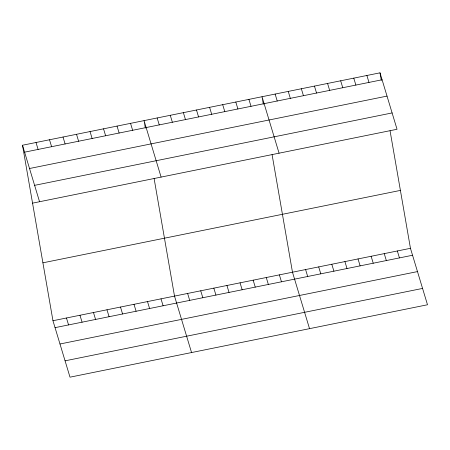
<?xml version="1.0" encoding="UTF-8"?>
<svg xmlns="http://www.w3.org/2000/svg" width="450" height="450" viewBox="0 0 450 450"><rect width="100%" height="100%" fill="white"/><g stroke="black" fill="none" stroke-linecap="round" stroke-linejoin="round"><path stroke-width="0.67" d="M390.049 130.742L410.456 248.316L427.5 304.762L70.003 377.173L52.959 320.726L22.5 145.237L379.997 72.827L397.041 129.274L32.552 203.147M24.593 152.167L382.089 79.763M29.526 168.508L387.022 96.097M34.611 185.344L392.108 112.933M42.907 262.817L400.404 190.406M52.959 320.726L410.456 248.316M55.052 327.656L412.549 255.251M59.985 343.997L417.482 271.592M65.07 360.832L422.567 288.422M366.891 75.482L368.983 82.418M353.779 78.137L355.877 85.073M397.35 250.971L399.442 257.906M340.673 80.792L342.765 87.728M384.244 253.626L386.336 260.561M327.566 83.447L329.659 90.383M371.132 256.281L373.224 263.216M314.454 86.102L316.547 93.038M358.026 258.936L360.118 265.871M301.348 88.757L303.441 95.692M344.919 261.591L347.012 268.526M288.242 91.412L290.334 98.347M331.808 264.246L333.9 271.181M275.13 94.067L277.222 101.002M318.701 266.901L320.794 273.836M279.067 153.169L262.024 96.722L263.323 104.22M305.589 269.556L307.688 276.491M248.917 99.377L251.01 106.312M309.527 328.657L292.483 272.211L272.076 154.637M235.806 102.032L237.898 108.968M279.377 274.866L281.469 281.801M222.699 104.687L224.792 111.623M266.265 277.521L268.358 284.456M209.593 107.342L211.686 114.278M253.159 280.176L255.251 287.111M196.481 109.997L198.574 116.933M240.053 282.831L242.145 289.766M183.375 112.652L185.468 119.587M226.941 285.486L229.033 292.421M170.263 115.307L172.361 122.242M213.834 288.141L215.927 295.076M157.157 117.962L159.249 124.897M200.728 290.796L202.821 297.731M161.089 177.064L144.051 120.617L145.35 128.115M187.616 293.451L189.709 300.386M130.545 123.351L132.638 130.286M191.554 352.553L174.51 296.106L154.102 178.532M117.039 126.09L119.132 133.02M161.004 298.845L163.097 305.775M103.534 128.824L105.626 135.754M147.499 301.579L149.591 308.509M90.028 131.558L92.121 138.493M133.993 304.312L136.086 311.248M76.522 134.297L78.615 141.227M120.487 307.052L122.58 313.982M63.017 137.031L65.109 143.961M106.982 309.786L109.074 316.716M49.511 139.764L51.604 146.7M93.476 312.519L95.569 319.449M36.006 142.504L38.098 149.434M79.971 315.253L82.063 322.189M22.5 145.237L39.544 201.684M66.465 317.993L68.558 324.923M379.997 72.827L381.296 80.325"/></g></svg>
